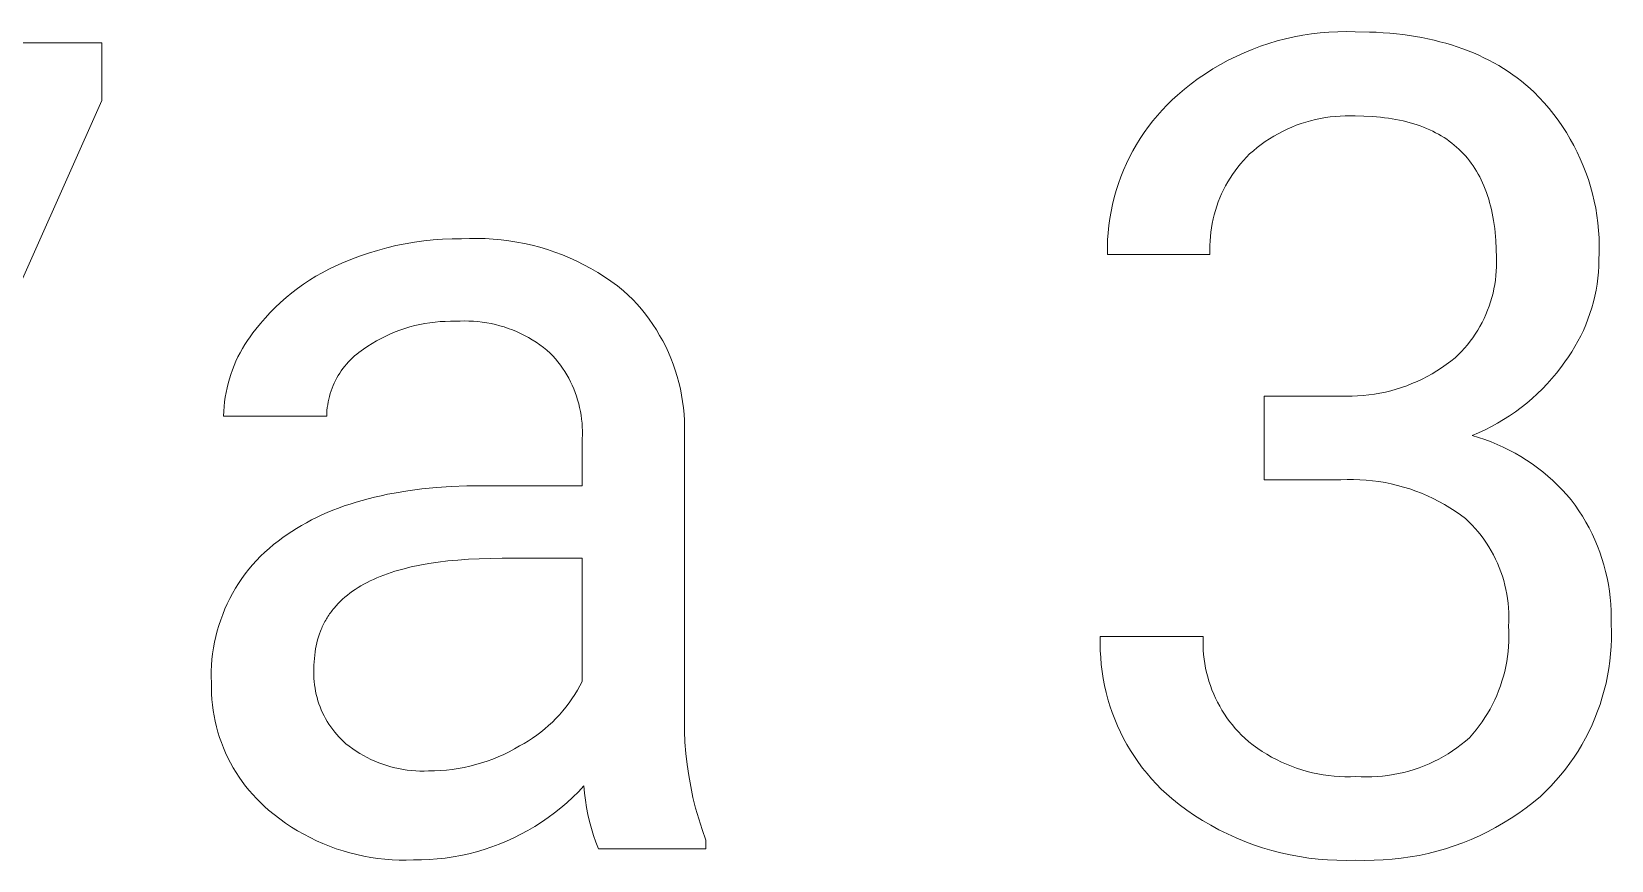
# Model space of a CAD drawing. Header units: millimetres. Extents: x 1102 to 5170, y 19 to 2862.
# Drawn here: x 4184.3 to 4259.8, y 340.4 to 380 of the extents above; entities that cross this region are included whole.
import ezdxf

# ---------------------------------------------------------------- set-up
doc = ezdxf.new("R2010")
doc.units = ezdxf.units.MM
doc.header["$MEASUREMENT"] = 0
doc.layers.add('Domyślny', color=7, linetype='Continuous', true_color=0x000000)

msp = doc.modelspace()

# ---------------------------------------------------------------- linework, layer by layer
at = {"layer": 'Domyślny', "color": 18, "lineweight": 15, "true_color": 0x000000}
for p, q in [((4245.078, 379.856), (4245.493, 379.919)), ((4245.493, 379.919), (4245.91, 379.968)), ((4245.91, 379.968), (4246.328, 380.003)), ((4246.328, 380.003), (4246.748, 380.023)), ((4246.748, 380.023), (4247.167, 380.028)), ((4247.167, 380.028), (4247.587, 380.019)), ((4247.587, 380.019), (4248.261, 380.008)), ((4248.261, 380.008), (4248.591, 379.994)), ((4248.591, 379.994), (4248.916, 379.975)), ((4248.916, 379.975), (4249.237, 379.95)), ((4249.237, 379.95), (4249.553, 379.919)), ((4249.553, 379.919), (4249.864, 379.883)), ((4161.625, 379.49), (4187.662, 379.49)), ((4187.662, 379.49), (4187.662, 376.74)), ((4242.269, 379.018), (4242.656, 379.179)), ((4242.656, 379.179), (4243.049, 379.326)), ((4243.049, 379.326), (4243.447, 379.46)), ((4243.447, 379.46), (4243.85, 379.58)), ((4243.85, 379.58), (4244.256, 379.686)), ((4244.256, 379.686), (4244.665, 379.778)), ((4244.665, 379.778), (4245.078, 379.856)), ((4249.864, 379.883), (4250.17, 379.841)), ((4250.17, 379.841), (4250.472, 379.793)), ((4250.472, 379.793), (4250.77, 379.74)), ((4250.77, 379.74), (4251.062, 379.682)), ((4251.062, 379.682), (4251.35, 379.617)), ((4251.35, 379.617), (4251.633, 379.547)), ((4251.633, 379.547), (4251.912, 379.471)), ((4251.912, 379.471), (4252.186, 379.39)), ((4252.186, 379.39), (4252.455, 379.303)), ((4252.455, 379.303), (4252.72, 379.21)), ((4252.72, 379.21), (4252.98, 379.112)), ((4240.78, 378.243), (4241.142, 378.456)), ((4241.142, 378.456), (4241.511, 378.656)), ((4241.511, 378.656), (4241.887, 378.844)), ((4241.887, 378.844), (4242.269, 379.018)), ((4252.98, 379.112), (4253.236, 379.008)), ((4253.236, 379.008), (4253.486, 378.898)), ((4253.486, 378.898), (4253.732, 378.783)), ((4253.732, 378.783), (4253.974, 378.662)), ((4253.974, 378.662), (4254.211, 378.535)), ((4254.211, 378.535), (4254.443, 378.402)), ((4254.443, 378.402), (4254.671, 378.264)), ((4239.742, 377.531), (4240.08, 377.78)), ((4240.08, 377.78), (4240.426, 378.018)), ((4240.426, 378.018), (4240.78, 378.243)), ((4254.671, 378.264), (4254.894, 378.12)), ((4254.894, 378.12), (4255.112, 377.97)), ((4255.112, 377.97), (4255.326, 377.814)), ((4255.326, 377.814), (4255.535, 377.653)), ((4255.535, 377.653), (4255.74, 377.486)), ((4238.839, 376.767), (4239.093, 376.998)), ((4239.093, 376.998), (4239.413, 377.27)), ((4239.413, 377.27), (4239.742, 377.531)), ((4255.74, 377.486), (4255.94, 377.313)), ((4255.94, 377.313), (4256.135, 377.134)), ((4256.135, 377.134), (4256.383, 376.881)), ((4187.662, 376.74), (4171.704, 340.963)), ((4238.126, 376.023), (4238.355, 376.28)), ((4238.355, 376.28), (4238.593, 376.528)), ((4238.593, 376.528), (4238.839, 376.767)), ((4256.383, 376.881), (4256.623, 376.62)), ((4256.623, 376.62), (4256.853, 376.35)), ((4256.853, 376.35), (4257.074, 376.073)), ((4237.495, 375.209), (4237.696, 375.488)), ((4237.696, 375.488), (4237.906, 375.759)), ((4237.906, 375.759), (4238.126, 376.023)), ((4244.545, 375.462), (4244.325, 375.366)), ((4244.767, 375.551), (4244.545, 375.462)), ((4244.993, 375.632), (4244.767, 375.551)), ((4245.221, 375.705), (4244.993, 375.632)), ((4245.451, 375.77), (4245.221, 375.705)), ((4245.684, 375.828), (4245.451, 375.77)), ((4245.918, 375.877), (4245.684, 375.828)), ((4246.154, 375.919), (4245.918, 375.877)), ((4246.391, 375.952), (4246.154, 375.919)), ((4246.63, 375.977), (4246.391, 375.952)), ((4246.869, 375.994), (4246.63, 375.977)), ((4247.108, 376.003), (4246.869, 375.994)), ((4247.348, 376.004), (4247.108, 376.003)), ((4247.587, 375.996), (4247.348, 376.004)), ((4248.002, 375.989), (4247.587, 375.996)), ((4248.404, 375.97), (4248.002, 375.989)), ((4248.6, 375.955), (4248.404, 375.97)), ((4248.793, 375.937), (4248.6, 375.955)), ((4248.982, 375.915), (4248.793, 375.937)), ((4249.168, 375.891), (4248.982, 375.915)), ((4249.351, 375.862), (4249.168, 375.891)), ((4249.531, 375.831), (4249.351, 375.862)), ((4249.707, 375.797), (4249.531, 375.831)), ((4249.88, 375.759), (4249.707, 375.797)), ((4250.049, 375.717), (4249.88, 375.759)), ((4250.216, 375.673), (4250.049, 375.717)), ((4250.379, 375.625), (4250.216, 375.673)), ((4250.539, 375.574), (4250.379, 375.625)), ((4250.695, 375.519), (4250.539, 375.574)), ((4250.848, 375.462), (4250.695, 375.519)), ((4250.998, 375.401), (4250.848, 375.462)), ((4251.145, 375.336), (4250.998, 375.401)), ((4257.074, 376.073), (4257.286, 375.789)), ((4257.286, 375.789), (4257.488, 375.498)), ((4257.488, 375.498), (4257.68, 375.2)), ((4236.952, 374.333), (4237.122, 374.632)), ((4237.122, 374.632), (4237.303, 374.924)), ((4237.303, 374.924), (4237.495, 375.209)), ((4243.089, 374.636), (4242.899, 374.491)), ((4243.285, 374.775), (4243.089, 374.636)), ((4243.484, 374.908), (4243.285, 374.775)), ((4243.689, 375.033), (4243.484, 374.908)), ((4243.897, 375.151), (4243.689, 375.033)), ((4244.109, 375.262), (4243.897, 375.151)), ((4244.325, 375.366), (4244.109, 375.262)), ((4251.288, 375.269), (4251.145, 375.336)), ((4251.428, 375.198), (4251.288, 375.269)), ((4251.565, 375.123), (4251.428, 375.198)), ((4251.698, 375.046), (4251.565, 375.123)), ((4251.828, 374.965), (4251.698, 375.046)), ((4251.955, 374.881), (4251.828, 374.965)), ((4252.078, 374.793), (4251.955, 374.881)), ((4252.199, 374.702), (4252.078, 374.793)), ((4252.316, 374.608), (4252.199, 374.702)), ((4257.68, 375.2), (4257.862, 374.896)), ((4257.862, 374.896), (4258.033, 374.585)), ((4236.642, 373.72), (4236.791, 374.029)), ((4236.791, 374.029), (4236.952, 374.333)), ((4242.24, 373.874), (4242.1, 373.714)), ((4242.384, 374.03), (4242.24, 373.874)), ((4242.534, 374.181), (4242.384, 374.03)), ((4242.714, 374.339), (4242.534, 374.181)), ((4242.899, 374.491), (4242.714, 374.339)), ((4252.429, 374.511), (4252.316, 374.608)), ((4252.54, 374.41), (4252.429, 374.511)), ((4252.647, 374.306), (4252.54, 374.41)), ((4252.75, 374.199), (4252.647, 374.306)), ((4252.851, 374.088), (4252.75, 374.199)), ((4252.948, 373.974), (4252.851, 374.088)), ((4253.042, 373.857), (4252.948, 373.974)), ((4258.033, 374.585), (4258.194, 374.27)), ((4258.194, 374.27), (4258.344, 373.948)), ((4258.344, 373.948), (4258.483, 373.622)), ((4236.375, 373.087), (4236.503, 373.406)), ((4236.503, 373.406), (4236.642, 373.72)), ((4241.716, 373.205), (4241.6, 373.027)), ((4241.838, 373.379), (4241.716, 373.205)), ((4241.966, 373.549), (4241.838, 373.379)), ((4242.1, 373.714), (4241.966, 373.549)), ((4253.133, 373.736), (4253.042, 373.857)), ((4253.22, 373.612), (4253.133, 373.736)), ((4253.304, 373.485), (4253.22, 373.612)), ((4253.385, 373.354), (4253.304, 373.485)), ((4253.462, 373.22), (4253.385, 373.354)), ((4253.536, 373.083), (4253.462, 373.22)), ((4258.483, 373.622), (4258.611, 373.292)), ((4258.611, 373.292), (4258.728, 372.957)), ((4236.06, 372.106), (4236.154, 372.436)), ((4236.154, 372.436), (4236.259, 372.763)), ((4236.259, 372.763), (4236.375, 373.087)), ((4241.287, 372.472), (4241.196, 372.28)), ((4241.385, 372.66), (4241.287, 372.472)), ((4241.489, 372.846), (4241.385, 372.66)), ((4241.6, 373.027), (4241.489, 372.846)), ((4253.607, 372.942), (4253.536, 373.083)), ((4253.674, 372.798), (4253.607, 372.942)), ((4253.739, 372.651), (4253.674, 372.798)), ((4253.8, 372.501), (4253.739, 372.651)), ((4253.857, 372.347), (4253.8, 372.501)), ((4258.728, 372.957), (4258.833, 372.619)), ((4258.833, 372.619), (4258.926, 372.277)), ((4235.907, 371.436), (4235.978, 371.772)), ((4235.978, 371.772), (4236.06, 372.106)), ((4240.962, 371.687), (4240.897, 371.485)), ((4241.033, 371.887), (4240.962, 371.687)), ((4241.111, 372.085), (4241.033, 371.887)), ((4241.196, 372.28), (4241.111, 372.085)), ((4253.912, 372.19), (4253.857, 372.347)), ((4253.963, 372.029), (4253.912, 372.19)), ((4254.01, 371.865), (4253.963, 372.029)), ((4254.055, 371.698), (4254.01, 371.865)), ((4254.096, 371.528), (4254.055, 371.698)), ((4258.926, 372.277), (4259.008, 371.932)), ((4259.008, 371.932), (4259.079, 371.585)), ((4235.802, 370.757), (4235.849, 371.097)), ((4235.849, 371.097), (4235.907, 371.436)), ((4240.745, 370.866), (4240.708, 370.656)), ((4240.789, 371.074), (4240.745, 370.866)), ((4240.839, 371.28), (4240.789, 371.074)), ((4240.897, 371.485), (4240.839, 371.28)), ((4254.134, 371.354), (4254.096, 371.528)), ((4254.169, 371.177), (4254.134, 371.354)), ((4254.2, 370.996), (4254.169, 371.177)), ((4254.228, 370.813), (4254.2, 370.996)), ((4259.079, 371.585), (4259.137, 371.235)), ((4259.137, 371.235), (4259.184, 370.884)), ((4259.184, 370.884), (4259.218, 370.531)), ((4203.503, 370.074), (4203.954, 370.106)), ((4203.954, 370.106), (4204.406, 370.123)), ((4204.406, 370.123), (4204.858, 370.126)), ((4204.858, 370.126), (4205.236, 370.143)), ((4205.236, 370.143), (4205.614, 370.146)), ((4205.614, 370.146), (4205.992, 370.137)), ((4205.992, 370.137), (4206.37, 370.115)), ((4206.37, 370.115), (4206.747, 370.081)), ((4235.744, 370.072), (4235.767, 370.415)), ((4235.767, 370.415), (4235.802, 370.757)), ((4240.656, 370.235), (4240.641, 370.023)), ((4240.678, 370.446), (4240.656, 370.235)), ((4240.708, 370.656), (4240.678, 370.446)), ((4254.253, 370.626), (4254.228, 370.813)), ((4254.274, 370.435), (4254.253, 370.626)), ((4254.292, 370.241), (4254.274, 370.435)), ((4254.307, 370.044), (4254.292, 370.241)), ((4259.218, 370.531), (4259.241, 370.177)), ((4259.241, 370.177), (4259.252, 369.823)), ((4199.981, 369.296), (4200.408, 369.443)), ((4200.408, 369.443), (4200.841, 369.576)), ((4200.841, 369.576), (4201.277, 369.695)), ((4201.277, 369.695), (4201.717, 369.8)), ((4201.717, 369.8), (4202.16, 369.89)), ((4202.16, 369.89), (4202.605, 369.966)), ((4202.605, 369.966), (4203.053, 370.027)), ((4203.053, 370.027), (4203.503, 370.074)), ((4206.747, 370.081), (4207.122, 370.034)), ((4207.122, 370.034), (4207.496, 369.974)), ((4207.496, 369.974), (4207.867, 369.902)), ((4207.867, 369.902), (4208.236, 369.817)), ((4208.236, 369.817), (4208.602, 369.72)), ((4208.602, 369.72), (4208.964, 369.611)), ((4208.964, 369.611), (4209.322, 369.49)), ((4209.322, 369.49), (4209.676, 369.357)), ((4209.676, 369.357), (4210.026, 369.211)), ((4235.733, 369.729), (4235.744, 370.072)), ((4235.734, 369.385), (4235.733, 369.729)), ((4240.638, 369.385), (4235.734, 369.385)), ((4240.632, 369.81), (4240.631, 369.598)), ((4240.631, 369.598), (4240.638, 369.385)), ((4240.641, 370.023), (4240.632, 369.81)), ((4254.327, 369.64), (4254.307, 370.044)), ((4254.333, 369.223), (4254.327, 369.64)), ((4259.251, 369.468), (4259.237, 369.114)), ((4259.252, 369.823), (4259.251, 369.468)), ((4198.196, 368.507), (4198.506, 368.669)), ((4198.506, 368.669), (4198.821, 368.821)), ((4198.821, 368.821), (4199.141, 368.961)), ((4199.141, 368.961), (4199.558, 369.136)), ((4199.558, 369.136), (4199.981, 369.296)), ((4210.026, 369.211), (4210.37, 369.055)), ((4210.37, 369.055), (4210.709, 368.886)), ((4210.709, 368.886), (4211.042, 368.707)), ((4211.042, 368.707), (4211.369, 368.516)), ((4254.328, 368.582), (4254.337, 368.795)), ((4254.339, 369.009), (4254.333, 369.223)), ((4254.337, 368.795), (4254.339, 369.009)), ((4259.229, 368.825), (4259.211, 368.536)), ((4259.237, 369.114), (4259.229, 368.825)), ((4197.018, 367.755), (4197.302, 367.958)), ((4197.302, 367.958), (4197.594, 368.151)), ((4197.594, 368.151), (4197.892, 368.334)), ((4197.892, 368.334), (4198.196, 368.507)), ((4211.369, 368.516), (4211.689, 368.315)), ((4211.689, 368.315), (4212.002, 368.102)), ((4212.002, 368.102), (4212.308, 367.88)), ((4212.308, 367.88), (4212.607, 367.647)), ((4254.216, 367.735), (4254.255, 367.945)), ((4254.255, 367.945), (4254.287, 368.157)), ((4254.287, 368.157), (4254.311, 368.369)), ((4254.311, 368.369), (4254.328, 368.582)), ((4259.145, 367.961), (4259.097, 367.675)), ((4259.183, 368.248), (4259.145, 367.961)), ((4259.211, 368.536), (4259.183, 368.248)), ((4195.953, 366.848), (4196.207, 367.088)), ((4196.207, 367.088), (4196.47, 367.32)), ((4196.47, 367.32), (4196.74, 367.542)), ((4196.74, 367.542), (4197.018, 367.755)), ((4212.607, 367.647), (4212.829, 367.438)), ((4212.829, 367.438), (4213.045, 367.221)), ((4213.045, 367.221), (4213.253, 366.997)), ((4253.988, 366.912), (4254.056, 367.115)), ((4254.056, 367.115), (4254.117, 367.32)), ((4254.117, 367.32), (4254.17, 367.526)), ((4254.17, 367.526), (4254.216, 367.735)), ((4258.972, 367.11), (4258.894, 366.831)), ((4259.039, 367.391), (4258.972, 367.11)), ((4259.097, 367.675), (4259.039, 367.391)), ((4195.242, 366.077), (4195.47, 366.342)), ((4195.47, 366.342), (4195.707, 366.599)), ((4195.707, 366.599), (4195.953, 366.848)), ((4213.253, 366.997), (4213.453, 366.766)), ((4213.453, 366.766), (4213.645, 366.528)), ((4213.645, 366.528), (4213.829, 366.283)), ((4253.648, 366.129), (4253.743, 366.32)), ((4253.743, 366.32), (4253.832, 366.514)), ((4253.832, 366.514), (4253.913, 366.712)), ((4253.913, 366.712), (4253.988, 366.912)), ((4258.807, 366.555), (4258.711, 366.282)), ((4258.894, 366.831), (4258.807, 366.555)), ((4194.748, 365.448), (4194.882, 365.629)), ((4194.882, 365.629), (4195.023, 365.805)), ((4195.023, 365.805), (4195.242, 366.077)), ((4201.455, 365.584), (4201.231, 365.481)), ((4201.682, 365.678), (4201.455, 365.584)), ((4201.912, 365.766), (4201.682, 365.678)), ((4202.146, 365.845), (4201.912, 365.766)), ((4202.381, 365.916), (4202.146, 365.845)), ((4202.62, 365.979), (4202.381, 365.916)), ((4202.86, 366.034), (4202.62, 365.979)), ((4203.102, 366.08), (4202.86, 366.034)), ((4203.345, 366.118), (4203.102, 366.08)), ((4203.589, 366.148), (4203.345, 366.118)), ((4203.835, 366.17), (4203.589, 366.148)), ((4204.081, 366.183), (4203.835, 366.17)), ((4204.327, 366.188), (4204.081, 366.183)), ((4204.573, 366.184), (4204.327, 366.188)), ((4204.786, 366.196), (4204.573, 366.184)), ((4204.999, 366.201), (4204.786, 366.196)), ((4205.212, 366.198), (4204.999, 366.201)), ((4205.425, 366.188), (4205.212, 366.198)), ((4205.637, 366.17), (4205.425, 366.188)), ((4205.849, 366.146), (4205.637, 366.17)), ((4206.059, 366.114), (4205.849, 366.146)), ((4206.269, 366.074), (4206.059, 366.114)), ((4206.477, 366.028), (4206.269, 366.074)), ((4206.683, 365.974), (4206.477, 366.028)), ((4206.887, 365.913), (4206.683, 365.974)), ((4207.089, 365.846), (4206.887, 365.913)), ((4207.288, 365.771), (4207.089, 365.846)), ((4207.485, 365.69), (4207.288, 365.771)), ((4207.679, 365.601), (4207.485, 365.69)), ((4207.87, 365.506), (4207.679, 365.601)), ((4213.829, 366.283), (4214.004, 366.033)), ((4214.004, 366.033), (4214.17, 365.776)), ((4214.17, 365.776), (4214.328, 365.514)), ((4253.202, 365.4), (4253.323, 365.576)), ((4253.323, 365.576), (4253.438, 365.757)), ((4253.438, 365.757), (4253.546, 365.941)), ((4253.546, 365.941), (4253.648, 366.129)), ((4258.49, 365.747), (4258.365, 365.485)), ((4258.605, 366.012), (4258.49, 365.747)), ((4258.711, 366.282), (4258.605, 366.012)), ((4194.271, 364.684), (4194.381, 364.881)), ((4194.381, 364.881), (4194.497, 365.074)), ((4194.497, 365.074), (4194.619, 365.263)), ((4194.619, 365.263), (4194.748, 365.448)), ((4200.171, 364.856), (4200.059, 364.78)), ((4200.374, 364.996), (4200.171, 364.856)), ((4200.582, 365.128), (4200.374, 364.996)), ((4200.794, 365.253), (4200.582, 365.128)), ((4201.01, 365.371), (4200.794, 365.253)), ((4201.231, 365.481), (4201.01, 365.371)), ((4208.057, 365.405), (4207.87, 365.506)), ((4208.241, 365.297), (4208.057, 365.405)), ((4208.421, 365.183), (4208.241, 365.297)), ((4208.597, 365.063), (4208.421, 365.183)), ((4208.768, 364.937), (4208.597, 365.063)), ((4208.936, 364.805), (4208.768, 364.937)), ((4214.328, 365.514), (4214.477, 365.247)), ((4214.477, 365.247), (4214.616, 364.975)), ((4214.616, 364.975), (4214.746, 364.698)), ((4252.66, 364.74), (4252.804, 364.898)), ((4252.804, 364.898), (4252.943, 365.061)), ((4252.943, 365.061), (4253.075, 365.228)), ((4253.075, 365.228), (4253.202, 365.4)), ((4258.09, 364.976), (4257.939, 364.729)), ((4258.232, 365.228), (4258.09, 364.976)), ((4258.365, 365.485), (4258.232, 365.228)), ((4193.901, 363.862), (4193.983, 364.072)), ((4193.983, 364.072), (4194.072, 364.279)), ((4194.072, 364.279), (4194.168, 364.483)), ((4194.168, 364.483), (4194.271, 364.684)), ((4199.358, 364.143), (4199.271, 364.039)), ((4199.448, 364.244), (4199.358, 364.143)), ((4199.542, 364.342), (4199.448, 364.244)), ((4199.639, 364.437), (4199.542, 364.342)), ((4199.739, 364.528), (4199.639, 364.437)), ((4199.843, 364.616), (4199.739, 364.528)), ((4199.949, 364.7), (4199.843, 364.616)), ((4200.059, 364.78), (4199.949, 364.7)), ((4209.098, 364.667), (4208.936, 364.805)), ((4209.226, 364.53), (4209.098, 364.667)), ((4209.349, 364.389), (4209.226, 364.53)), ((4209.467, 364.243), (4209.349, 364.389)), ((4209.58, 364.094), (4209.467, 364.243)), ((4209.687, 363.941), (4209.58, 364.094)), ((4214.746, 364.698), (4214.866, 364.417)), ((4214.866, 364.417), (4214.976, 364.132)), ((4214.976, 364.132), (4215.077, 363.843)), ((4251.712, 363.961), (4251.932, 364.114)), ((4251.932, 364.114), (4252.146, 364.274)), ((4252.146, 364.274), (4252.355, 364.441)), ((4252.355, 364.441), (4252.51, 364.588)), ((4252.51, 364.588), (4252.66, 364.74)), ((4257.612, 364.251), (4257.414, 363.977)), ((4257.779, 364.487), (4257.612, 364.251)), ((4257.939, 364.729), (4257.779, 364.487)), ((4193.697, 363.218), (4193.758, 363.435)), ((4193.758, 363.435), (4193.826, 363.65)), ((4193.826, 363.65), (4193.901, 363.862)), ((4198.831, 363.356), (4198.771, 363.234)), ((4198.894, 363.476), (4198.831, 363.356)), ((4198.962, 363.594), (4198.894, 363.476)), ((4199.033, 363.709), (4198.962, 363.594)), ((4199.109, 363.822), (4199.033, 363.709)), ((4199.188, 363.932), (4199.109, 363.822)), ((4199.271, 364.039), (4199.188, 363.932)), ((4209.79, 363.785), (4209.687, 363.941)), ((4209.887, 363.625), (4209.79, 363.785)), ((4209.979, 363.461), (4209.887, 363.625)), ((4210.065, 363.295), (4209.979, 363.461)), ((4215.077, 363.843), (4215.167, 363.551)), ((4215.167, 363.551), (4215.248, 363.256)), ((4250.297, 363.206), (4250.543, 363.312)), ((4250.543, 363.312), (4250.785, 363.426)), ((4250.785, 363.426), (4251.024, 363.548)), ((4251.024, 363.548), (4251.258, 363.678)), ((4251.258, 363.678), (4251.487, 363.816)), ((4251.487, 363.816), (4251.712, 363.961)), ((4256.99, 363.449), (4256.764, 363.197)), ((4257.206, 363.709), (4256.99, 363.449)), ((4257.414, 363.977), (4257.206, 363.709)), ((4193.527, 362.333), (4193.559, 362.557)), ((4193.559, 362.557), (4193.598, 362.779)), ((4193.598, 362.779), (4193.644, 362.999)), ((4193.644, 362.999), (4193.697, 363.218)), ((4198.541, 362.597), (4198.508, 362.466)), ((4198.578, 362.728), (4198.541, 362.597)), ((4198.62, 362.857), (4198.578, 362.728)), ((4198.666, 362.984), (4198.62, 362.857)), ((4198.717, 363.11), (4198.666, 362.984)), ((4198.771, 363.234), (4198.717, 363.11)), ((4210.145, 363.126), (4210.065, 363.295)), ((4210.22, 362.954), (4210.145, 363.126)), ((4210.288, 362.78), (4210.22, 362.954)), ((4210.351, 362.604), (4210.288, 362.78)), ((4210.407, 362.425), (4210.351, 362.604)), ((4215.248, 363.256), (4215.318, 362.959)), ((4215.318, 362.959), (4215.378, 362.659)), ((4215.378, 362.659), (4215.428, 362.357)), ((4243.225, 362.612), (4246.896, 362.612)), ((4243.225, 358.615), (4243.225, 362.612)), ((4246.896, 362.612), (4247.164, 362.604)), ((4247.164, 362.604), (4247.431, 362.606)), ((4247.431, 362.606), (4247.699, 362.617)), ((4247.699, 362.617), (4247.966, 362.636)), ((4247.966, 362.636), (4248.232, 362.664)), ((4248.232, 362.664), (4248.497, 362.702)), ((4248.497, 362.702), (4248.761, 362.748)), ((4248.761, 362.748), (4249.023, 362.802)), ((4249.023, 362.802), (4249.283, 362.866)), ((4249.283, 362.866), (4249.541, 362.938)), ((4249.541, 362.938), (4249.796, 363.019)), ((4249.796, 363.019), (4250.048, 363.108)), ((4250.048, 363.108), (4250.297, 363.206)), ((4256.289, 362.716), (4256.039, 362.488)), ((4256.531, 362.952), (4256.289, 362.716)), ((4256.764, 363.197), (4256.531, 362.952)), ((4193.479, 361.659), (4193.487, 361.885)), ((4193.487, 361.885), (4193.504, 362.109)), ((4193.504, 362.109), (4193.527, 362.333)), ((4198.414, 361.795), (4198.41, 361.659)), ((4198.424, 361.93), (4198.414, 361.795)), ((4198.438, 362.065), (4198.424, 361.93)), ((4198.457, 362.199), (4198.438, 362.065)), ((4198.48, 362.333), (4198.457, 362.199)), ((4198.508, 362.466), (4198.48, 362.333)), ((4210.458, 362.245), (4210.407, 362.425)), ((4210.502, 362.063), (4210.458, 362.245)), ((4210.54, 361.88), (4210.502, 362.063)), ((4210.572, 361.695), (4210.54, 361.88)), ((4215.428, 362.357), (4215.467, 362.054)), ((4215.467, 362.054), (4215.496, 361.75)), ((4255.243, 361.858), (4254.965, 361.667)), ((4255.516, 362.059), (4255.243, 361.858)), ((4255.781, 362.269), (4255.516, 362.059)), ((4256.039, 362.488), (4255.781, 362.269)), ((4198.41, 361.659), (4193.479, 361.659)), ((4210.597, 361.51), (4210.572, 361.695)), ((4210.616, 361.324), (4210.597, 361.51)), ((4210.629, 361.137), (4210.616, 361.324)), ((4210.635, 360.95), (4210.629, 361.137)), ((4215.496, 361.75), (4215.514, 361.444)), ((4215.514, 361.444), (4215.522, 361.139)), ((4215.522, 361.139), (4215.519, 360.833)), ((4254.091, 361.151), (4253.788, 361)), ((4254.388, 361.313), (4254.091, 361.151)), ((4254.679, 361.485), (4254.388, 361.313)), ((4254.965, 361.667), (4254.679, 361.485)), ((4210.629, 360.576), (4210.635, 360.763)), ((4210.629, 358.327), (4210.629, 360.576)), ((4210.635, 360.763), (4210.635, 360.95)), ((4215.519, 360.833), (4215.519, 347.666)), ((4253.481, 360.859), (4253.168, 360.729)), ((4253.168, 360.729), (4253.474, 360.638)), ((4253.474, 360.638), (4253.776, 360.537)), ((4253.788, 361), (4253.481, 360.859)), ((4253.776, 360.537), (4254.075, 360.426)), ((4254.075, 360.426), (4254.37, 360.305)), ((4254.37, 360.305), (4254.66, 360.173)), ((4254.66, 360.173), (4254.946, 360.032)), ((4254.946, 360.032), (4255.227, 359.882)), ((4255.227, 359.882), (4255.502, 359.722)), ((4255.502, 359.722), (4255.772, 359.552)), ((4255.772, 359.552), (4256.036, 359.374)), ((4256.036, 359.374), (4256.294, 359.186)), ((4256.294, 359.186), (4256.546, 358.99)), ((4256.546, 358.99), (4256.79, 358.786)), ((4256.79, 358.786), (4257.028, 358.573)), ((4201.637, 357.978), (4202.288, 358.085)), ((4202.288, 358.085), (4202.96, 358.172)), ((4202.96, 358.172), (4203.654, 358.24)), ((4203.654, 358.24), (4204.368, 358.288)), ((4204.368, 358.288), (4205.104, 358.317)), ((4205.104, 358.317), (4205.86, 358.327)), ((4205.86, 358.327), (4210.629, 358.327)), ((4246.896, 358.615), (4243.225, 358.615)), ((4247.2, 358.626), (4246.896, 358.615)), ((4247.503, 358.627), (4247.2, 358.626)), ((4247.806, 358.617), (4247.503, 358.627)), ((4248.109, 358.597), (4247.806, 358.617)), ((4248.411, 358.567), (4248.109, 358.597)), ((4248.712, 358.526), (4248.411, 358.567)), ((4249.012, 358.476), (4248.712, 358.526)), ((4249.309, 358.415), (4249.012, 358.476)), ((4249.604, 358.345), (4249.309, 358.415)), ((4249.897, 358.264), (4249.604, 358.345)), ((4250.187, 358.174), (4249.897, 358.264)), ((4250.474, 358.074), (4250.187, 358.174)), ((4250.757, 357.965), (4250.474, 358.074)), ((4257.028, 358.573), (4257.258, 358.353)), ((4257.258, 358.353), (4257.48, 358.124)), ((4257.48, 358.124), (4257.695, 357.889)), ((4198.703, 357.155), (4198.973, 357.259)), ((4198.973, 357.259), (4199.247, 357.359)), ((4199.247, 357.359), (4199.527, 357.453)), ((4199.527, 357.453), (4199.812, 357.543)), ((4199.812, 357.543), (4200.103, 357.627)), ((4200.103, 357.627), (4200.399, 357.707)), ((4200.399, 357.707), (4200.701, 357.782)), ((4200.701, 357.782), (4201.008, 357.852)), ((4201.008, 357.852), (4201.32, 357.918)), ((4201.32, 357.918), (4201.637, 357.978)), ((4251.036, 357.846), (4250.757, 357.965)), ((4251.311, 357.717), (4251.036, 357.846)), ((4251.582, 357.58), (4251.311, 357.717)), ((4251.847, 357.433), (4251.582, 357.58)), ((4252.108, 357.278), (4251.847, 357.433)), ((4252.363, 357.113), (4252.108, 357.278)), ((4257.695, 357.889), (4257.901, 357.646)), ((4257.901, 357.646), (4258.099, 357.396)), ((4258.099, 357.396), (4258.28, 357.134)), ((4197.202, 356.429), (4197.439, 356.562)), ((4197.439, 356.562), (4197.681, 356.69)), ((4197.681, 356.69), (4197.928, 356.814)), ((4197.928, 356.814), (4198.181, 356.932)), ((4198.181, 356.932), (4198.44, 357.046)), ((4198.44, 357.046), (4198.703, 357.155)), ((4252.613, 356.941), (4252.363, 357.113)), ((4252.857, 356.76), (4252.613, 356.941)), ((4253.016, 356.607), (4252.857, 356.76)), ((4253.17, 356.45), (4253.016, 356.607)), ((4258.28, 357.134), (4258.451, 356.866)), ((4258.451, 356.866), (4258.613, 356.591)), ((4258.613, 356.591), (4258.766, 356.312)), ((4196.085, 355.684), (4196.31, 355.848)), ((4196.31, 355.848), (4196.525, 356)), ((4196.525, 356), (4196.745, 356.148)), ((4196.745, 356.148), (4196.971, 356.291)), ((4196.971, 356.291), (4197.202, 356.429)), ((4253.318, 356.287), (4253.17, 356.45)), ((4253.461, 356.119), (4253.318, 356.287)), ((4253.598, 355.946), (4253.461, 356.119)), ((4253.729, 355.769), (4253.598, 355.946)), ((4253.854, 355.587), (4253.729, 355.769)), ((4258.766, 356.312), (4258.909, 356.027)), ((4258.909, 356.027), (4259.042, 355.738)), ((4195.248, 354.954), (4195.448, 355.147)), ((4195.448, 355.147), (4195.654, 355.333)), ((4195.654, 355.333), (4195.867, 355.512)), ((4195.867, 355.512), (4196.085, 355.684)), ((4253.973, 355.402), (4253.854, 355.587)), ((4254.085, 355.212), (4253.973, 355.402)), ((4254.191, 355.018), (4254.085, 355.212)), ((4254.29, 354.822), (4254.191, 355.018)), ((4259.042, 355.738), (4259.165, 355.444)), ((4259.165, 355.444), (4259.278, 355.147)), ((4259.278, 355.147), (4259.38, 354.845)), ((4194.519, 354.115), (4194.69, 354.334)), ((4194.69, 354.334), (4194.869, 354.547)), ((4194.869, 354.547), (4195.055, 354.753)), ((4195.055, 354.753), (4195.248, 354.954)), ((4201.672, 354.238), (4201.49, 354.181)), ((4201.859, 354.294), (4201.672, 354.238)), ((4202.05, 354.346), (4201.859, 354.294)), ((4202.445, 354.444), (4202.05, 354.346)), ((4202.858, 354.531), (4202.445, 354.444)), ((4203.288, 354.608), (4202.858, 354.531)), ((4203.736, 354.674), (4203.288, 354.608)), ((4204.202, 354.731), (4203.736, 354.674)), ((4204.686, 354.777), (4204.202, 354.731)), ((4205.186, 354.813), (4204.686, 354.777)), ((4205.705, 354.838), (4205.186, 354.813)), ((4206.241, 354.854), (4205.705, 354.838)), ((4206.795, 354.859), (4206.241, 354.854)), ((4210.629, 354.859), (4206.795, 354.859)), ((4210.629, 348.98), (4210.629, 354.859)), ((4254.382, 354.621), (4254.29, 354.822)), ((4254.467, 354.418), (4254.382, 354.621)), ((4254.546, 354.212), (4254.467, 354.418)), ((4259.38, 354.845), (4259.472, 354.54)), ((4259.472, 354.54), (4259.554, 354.232)), ((4194.052, 353.425), (4194.2, 353.66)), ((4194.2, 353.66), (4194.355, 353.89)), ((4194.355, 353.89), (4194.519, 354.115)), ((4200.047, 353.545), (4199.909, 353.461)), ((4200.19, 353.626), (4200.047, 353.545)), ((4200.337, 353.704), (4200.19, 353.626)), ((4200.488, 353.78), (4200.337, 353.704)), ((4200.644, 353.853), (4200.488, 353.78)), ((4200.805, 353.924), (4200.644, 353.853)), ((4200.969, 353.992), (4200.805, 353.924)), ((4201.138, 354.057), (4200.969, 353.992)), ((4201.312, 354.12), (4201.138, 354.057)), ((4201.49, 354.181), (4201.312, 354.12)), ((4254.617, 354.004), (4254.546, 354.212)), ((4254.681, 353.793), (4254.617, 354.004)), ((4254.738, 353.58), (4254.681, 353.793)), ((4254.788, 353.365), (4254.738, 353.58)), ((4259.554, 354.232), (4259.625, 353.922)), ((4259.625, 353.922), (4259.686, 353.609)), ((4259.686, 353.609), (4259.735, 353.295)), ((4193.658, 352.69), (4193.781, 352.939)), ((4193.781, 352.939), (4193.912, 353.184)), ((4193.912, 353.184), (4194.052, 353.425)), ((4199.064, 352.804), (4198.961, 352.7)), ((4199.171, 352.906), (4199.064, 352.804)), ((4199.283, 353.005), (4199.171, 352.906)), ((4199.4, 353.102), (4199.283, 353.005)), ((4199.52, 353.195), (4199.4, 353.102)), ((4199.645, 353.287), (4199.52, 353.195)), ((4199.775, 353.375), (4199.645, 353.287)), ((4199.909, 353.461), (4199.775, 353.375)), ((4254.83, 353.149), (4254.788, 353.365)), ((4254.865, 352.931), (4254.83, 353.149)), ((4254.892, 352.712), (4254.865, 352.931)), ((4259.735, 353.295), (4259.774, 352.979)), ((4259.774, 352.979), (4259.802, 352.661)), ((4193.342, 351.919), (4193.439, 352.179)), ((4193.439, 352.179), (4193.544, 352.437)), ((4193.544, 352.437), (4193.658, 352.69)), ((4198.434, 352.021), (4198.397, 351.96)), ((4198.472, 352.081), (4198.434, 352.021)), ((4198.511, 352.141), (4198.472, 352.081)), ((4198.551, 352.199), (4198.511, 352.141)), ((4198.592, 352.258), (4198.551, 352.199)), ((4198.634, 352.315), (4198.592, 352.258)), ((4198.678, 352.372), (4198.634, 352.315)), ((4198.722, 352.429), (4198.678, 352.372)), ((4198.767, 352.484), (4198.722, 352.429)), ((4198.862, 352.594), (4198.767, 352.484)), ((4198.961, 352.7), (4198.862, 352.594)), ((4254.912, 352.493), (4254.892, 352.712)), ((4254.924, 352.273), (4254.912, 352.493)), ((4254.929, 352.052), (4254.924, 352.273)), ((4254.926, 351.832), (4254.929, 352.052)), ((4259.802, 352.661), (4259.819, 352.343)), ((4259.819, 352.343), (4259.825, 352.025)), ((4259.825, 352.025), (4259.82, 351.707)), ((4193.108, 351.119), (4193.177, 351.388)), ((4193.177, 351.388), (4193.255, 351.655)), ((4193.255, 351.655), (4193.342, 351.919)), ((4198.065, 351.248), (4198.019, 351.11)), ((4198.116, 351.384), (4198.065, 351.248)), ((4198.143, 351.45), (4198.116, 351.384)), ((4198.171, 351.516), (4198.143, 351.45)), ((4198.2, 351.582), (4198.171, 351.516)), ((4198.23, 351.646), (4198.2, 351.582)), ((4198.261, 351.71), (4198.23, 351.646)), ((4198.294, 351.774), (4198.261, 351.71)), ((4198.327, 351.836), (4198.294, 351.774)), ((4198.362, 351.899), (4198.327, 351.836)), ((4198.397, 351.96), (4198.362, 351.899)), ((4254.916, 351.612), (4254.926, 351.832)), ((4254.927, 351.371), (4254.916, 351.612)), ((4254.931, 351.129), (4254.927, 351.371)), ((4259.82, 351.707), (4259.831, 351.354)), ((4259.831, 351.354), (4259.83, 351)), ((4192.957, 350.299), (4192.998, 350.574)), ((4192.998, 350.574), (4193.048, 350.847)), ((4193.048, 350.847), (4193.108, 351.119)), ((4197.879, 350.533), (4197.855, 350.382)), ((4197.907, 350.681), (4197.879, 350.533)), ((4197.94, 350.827), (4197.907, 350.681)), ((4197.978, 350.97), (4197.94, 350.827)), ((4198.019, 351.11), (4197.978, 350.97)), ((4235.389, 350.787), (4235.395, 351.124)), ((4235.395, 350.45), (4235.389, 350.787)), ((4235.395, 351.124), (4240.312, 351.124)), ((4240.312, 351.124), (4240.307, 350.907)), ((4240.307, 350.907), (4240.308, 350.69)), ((4240.308, 350.69), (4240.318, 350.474)), ((4240.318, 350.474), (4240.335, 350.258)), ((4254.893, 350.406), (4254.914, 350.646)), ((4254.914, 350.646), (4254.926, 350.887)), ((4254.926, 350.887), (4254.931, 351.129)), ((4259.817, 350.647), (4259.792, 350.295)), ((4259.83, 351), (4259.817, 350.647)), ((4192.892, 349.468), (4192.904, 349.745)), ((4192.904, 349.745), (4192.926, 350.023)), ((4192.926, 350.023), (4192.957, 350.299)), ((4197.802, 349.753), (4197.8, 349.589)), ((4197.809, 349.914), (4197.802, 349.753)), ((4197.82, 350.073), (4197.809, 349.914)), ((4197.835, 350.229), (4197.82, 350.073)), ((4197.855, 350.382), (4197.835, 350.229)), ((4235.413, 350.114), (4235.395, 350.45)), ((4235.442, 349.778), (4235.413, 350.114)), ((4235.482, 349.444), (4235.442, 349.778)), ((4240.335, 350.258), (4240.359, 350.042)), ((4240.359, 350.042), (4240.39, 349.827)), ((4240.39, 349.827), (4240.43, 349.614)), ((4254.782, 349.69), (4254.827, 349.927)), ((4254.827, 349.927), (4254.864, 350.166)), ((4254.864, 350.166), (4254.893, 350.406)), ((4259.755, 349.944), (4259.707, 349.594)), ((4259.792, 350.295), (4259.755, 349.944)), ((4192.889, 349.19), (4192.892, 349.468)), ((4192.896, 348.912), (4192.889, 349.19)), ((4197.8, 349.589), (4197.795, 349.434)), ((4197.795, 349.434), (4197.796, 349.279)), ((4197.796, 349.279), (4197.801, 349.123)), ((4197.801, 349.123), (4197.813, 348.969)), ((4197.813, 348.969), (4197.829, 348.814)), ((4210.517, 348.764), (4210.629, 348.98)), ((4235.535, 349.111), (4235.482, 349.444)), ((4235.598, 348.78), (4235.535, 349.111)), ((4240.43, 349.614), (4240.476, 349.402)), ((4240.476, 349.402), (4240.53, 349.192)), ((4240.53, 349.192), (4240.591, 348.984)), ((4240.591, 348.984), (4240.659, 348.778)), ((4254.524, 348.759), (4254.6, 348.988)), ((4254.6, 348.988), (4254.669, 349.22)), ((4254.669, 349.22), (4254.729, 349.454)), ((4254.729, 349.454), (4254.782, 349.69)), ((4259.647, 349.246), (4259.575, 348.9)), ((4259.707, 349.594), (4259.647, 349.246)), ((4192.895, 348.647), (4192.896, 348.912)), ((4192.903, 348.382), (4192.895, 348.647)), ((4192.919, 348.117), (4192.903, 348.382)), ((4197.829, 348.814), (4197.851, 348.66)), ((4197.851, 348.66), (4197.879, 348.507)), ((4197.879, 348.507), (4197.911, 348.356)), ((4197.911, 348.356), (4197.949, 348.205)), ((4197.949, 348.205), (4197.992, 348.056)), ((4210.137, 348.143), (4210.271, 348.346)), ((4210.271, 348.346), (4210.397, 348.553)), ((4210.397, 348.553), (4210.517, 348.764)), ((4235.673, 348.452), (4235.598, 348.78)), ((4235.76, 348.126), (4235.673, 348.452)), ((4240.659, 348.778), (4240.734, 348.575)), ((4240.734, 348.575), (4240.816, 348.374)), ((4240.816, 348.374), (4240.905, 348.176)), ((4254.25, 348.089), (4254.349, 348.309)), ((4254.349, 348.309), (4254.44, 348.533)), ((4254.44, 348.533), (4254.524, 348.759)), ((4259.396, 348.216), (4259.29, 347.88)), ((4259.491, 348.557), (4259.396, 348.216)), ((4259.575, 348.9), (4259.491, 348.557)), ((4192.945, 347.853), (4192.919, 348.117)), ((4192.98, 347.59), (4192.945, 347.853)), ((4193.024, 347.329), (4192.98, 347.59)), ((4197.992, 348.056), (4198.041, 347.908)), ((4198.041, 347.908), (4198.094, 347.762)), ((4198.094, 347.762), (4198.153, 347.618)), ((4198.153, 347.618), (4198.216, 347.476)), ((4198.216, 347.476), (4198.284, 347.337)), ((4209.536, 347.381), (4209.696, 347.564)), ((4209.696, 347.564), (4209.85, 347.752)), ((4209.85, 347.752), (4209.997, 347.945)), ((4209.997, 347.945), (4210.137, 348.143)), ((4215.519, 347.666), (4215.509, 347.133)), ((4235.857, 347.804), (4235.76, 348.126)), ((4235.966, 347.485), (4235.857, 347.804)), ((4236.086, 347.17), (4235.966, 347.485)), ((4240.905, 348.176), (4241.001, 347.982)), ((4241.001, 347.982), (4241.104, 347.79)), ((4241.104, 347.79), (4241.213, 347.603)), ((4241.213, 347.603), (4241.328, 347.419)), ((4253.783, 347.244), (4253.91, 347.449)), ((4253.91, 347.449), (4254.03, 347.658)), ((4254.03, 347.658), (4254.144, 347.872)), ((4254.144, 347.872), (4254.25, 348.089)), ((4259.172, 347.547), (4259.043, 347.218)), ((4259.29, 347.88), (4259.172, 347.547)), ((4193.077, 347.069), (4193.024, 347.329)), ((4193.138, 346.811), (4193.077, 347.069)), ((4193.209, 346.555), (4193.138, 346.811)), ((4198.284, 347.337), (4198.357, 347.2)), ((4198.357, 347.2), (4198.435, 347.066)), ((4198.435, 347.066), (4198.518, 346.934)), ((4198.518, 346.934), (4198.605, 346.805)), ((4198.605, 346.805), (4198.696, 346.68)), ((4208.649, 346.555), (4208.838, 346.708)), ((4208.838, 346.708), (4209.021, 346.867)), ((4209.021, 346.867), (4209.198, 347.033)), ((4209.198, 347.033), (4209.37, 347.204)), ((4209.37, 347.204), (4209.536, 347.381)), ((4215.509, 347.133), (4215.515, 346.6)), ((4236.216, 346.86), (4236.086, 347.17)), ((4236.357, 346.554), (4236.216, 346.86)), ((4241.328, 347.419), (4241.45, 347.24)), ((4241.45, 347.24), (4241.578, 347.065)), ((4241.578, 347.065), (4241.712, 346.894)), ((4241.712, 346.894), (4241.851, 346.728)), ((4241.851, 346.728), (4241.997, 346.567)), ((4253.36, 346.655), (4253.507, 346.847)), ((4253.507, 346.847), (4253.648, 347.043)), ((4253.648, 347.043), (4253.783, 347.244)), ((4258.903, 346.894), (4258.752, 346.574)), ((4259.043, 347.218), (4258.903, 346.894)), ((4193.288, 346.302), (4193.209, 346.555)), ((4193.376, 346.052), (4193.288, 346.302)), ((4193.472, 345.805), (4193.376, 346.052)), ((4198.696, 346.68), (4198.792, 346.557)), ((4198.792, 346.557), (4198.892, 346.438)), ((4198.892, 346.438), (4198.996, 346.323)), ((4198.996, 346.323), (4199.104, 346.211)), ((4199.104, 346.211), (4199.215, 346.103)), ((4199.215, 346.103), (4199.331, 345.999)), ((4199.331, 345.999), (4199.49, 345.875)), ((4207.635, 345.891), (4207.847, 346.01)), ((4207.847, 346.01), (4208.054, 346.136)), ((4208.054, 346.136), (4208.257, 346.269)), ((4208.257, 346.269), (4208.456, 346.409)), ((4208.456, 346.409), (4208.649, 346.555)), ((4215.515, 346.6), (4215.54, 346.068)), ((4215.54, 346.068), (4215.582, 345.536)), ((4236.509, 346.253), (4236.357, 346.554)), ((4236.671, 345.957), (4236.509, 346.253)), ((4236.843, 345.668), (4236.671, 345.957)), ((4241.997, 346.567), (4242.148, 346.411)), ((4242.148, 346.411), (4242.304, 346.261)), ((4242.304, 346.261), (4242.504, 346.093)), ((4242.504, 346.093), (4242.711, 345.932)), ((4242.711, 345.932), (4242.922, 345.778)), ((4252.447, 345.806), (4252.653, 345.96)), ((4252.653, 345.96), (4252.852, 346.12)), ((4252.852, 346.12), (4253.046, 346.288)), ((4253.046, 346.288), (4253.206, 346.469)), ((4253.206, 346.469), (4253.36, 346.655)), ((4258.418, 345.951), (4258.236, 345.649)), ((4258.59, 346.26), (4258.418, 345.951)), ((4258.752, 346.574), (4258.59, 346.26)), ((4193.577, 345.561), (4193.472, 345.805)), ((4193.689, 345.321), (4193.577, 345.561)), ((4193.81, 345.085), (4193.689, 345.321)), ((4199.49, 345.875), (4199.653, 345.756)), ((4199.653, 345.756), (4199.82, 345.642)), ((4199.82, 345.642), (4199.992, 345.535)), ((4199.992, 345.535), (4200.166, 345.433)), ((4200.166, 345.433), (4200.344, 345.338)), ((4200.344, 345.338), (4200.526, 345.249)), ((4200.526, 345.249), (4200.71, 345.166)), ((4205.809, 345.081), (4206.081, 345.17)), ((4206.081, 345.17), (4206.349, 345.268)), ((4206.349, 345.268), (4206.615, 345.375)), ((4206.615, 345.375), (4206.876, 345.491)), ((4206.876, 345.491), (4207.133, 345.616)), ((4207.133, 345.616), (4207.386, 345.749)), ((4207.386, 345.749), (4207.635, 345.891)), ((4215.582, 345.536), (4215.641, 345.007)), ((4237.025, 345.384), (4236.843, 345.668)), ((4237.217, 345.107), (4237.025, 345.384)), ((4242.922, 345.778), (4243.139, 345.632)), ((4243.139, 345.632), (4243.361, 345.493)), ((4243.361, 345.493), (4243.588, 345.362)), ((4243.588, 345.362), (4243.819, 345.24)), ((4243.819, 345.24), (4244.054, 345.125)), ((4251.348, 345.15), (4251.577, 345.265)), ((4251.577, 345.265), (4251.801, 345.389)), ((4251.801, 345.389), (4252.022, 345.521)), ((4252.022, 345.521), (4252.237, 345.66)), ((4252.237, 345.66), (4252.447, 345.806)), ((4258.043, 345.353), (4257.841, 345.063)), ((4258.236, 345.649), (4258.043, 345.353)), ((4193.94, 344.854), (4193.81, 345.085)), ((4194.076, 344.627), (4193.94, 344.854)), ((4194.221, 344.404), (4194.076, 344.627)), ((4200.71, 345.166), (4200.897, 345.089)), ((4200.897, 345.089), (4201.087, 345.02)), ((4201.087, 345.02), (4201.279, 344.956)), ((4201.279, 344.956), (4201.473, 344.9)), ((4201.473, 344.9), (4201.668, 344.85)), ((4201.668, 344.85), (4201.866, 344.807)), ((4201.866, 344.807), (4202.065, 344.77)), ((4202.065, 344.77), (4202.265, 344.741)), ((4202.265, 344.741), (4202.465, 344.719)), ((4202.465, 344.719), (4202.667, 344.703)), ((4202.667, 344.703), (4202.869, 344.695)), ((4202.869, 344.695), (4203.071, 344.693)), ((4203.071, 344.693), (4203.273, 344.699)), ((4203.273, 344.699), (4203.559, 344.703)), ((4203.559, 344.703), (4203.845, 344.717)), ((4203.845, 344.717), (4204.13, 344.741)), ((4204.13, 344.741), (4204.414, 344.774)), ((4204.414, 344.774), (4204.697, 344.816)), ((4204.697, 344.816), (4204.978, 344.868)), ((4204.978, 344.868), (4205.257, 344.93)), ((4205.257, 344.93), (4205.534, 345.001)), ((4205.534, 345.001), (4205.809, 345.081)), ((4215.641, 345.007), (4215.717, 344.479)), ((4215.717, 344.479), (4215.811, 343.955)), ((4237.418, 344.837), (4237.217, 345.107)), ((4237.628, 344.574), (4237.418, 344.837)), ((4237.847, 344.318), (4237.628, 344.574)), ((4244.054, 345.125), (4244.293, 345.019)), ((4244.293, 345.019), (4244.536, 344.921)), ((4244.536, 344.921), (4244.781, 344.831)), ((4244.781, 344.831), (4245.03, 344.75)), ((4245.03, 344.75), (4245.282, 344.678)), ((4245.282, 344.678), (4245.536, 344.615)), ((4245.536, 344.615), (4245.792, 344.56)), ((4245.792, 344.56), (4246.049, 344.515)), ((4246.049, 344.515), (4246.308, 344.478)), ((4246.308, 344.478), (4246.569, 344.451)), ((4246.569, 344.451), (4246.829, 344.432)), ((4246.829, 344.432), (4247.091, 344.423)), ((4247.091, 344.423), (4247.353, 344.423)), ((4247.353, 344.423), (4247.614, 344.432)), ((4247.614, 344.432), (4247.87, 344.418)), ((4247.87, 344.418), (4248.126, 344.413)), ((4248.126, 344.413), (4248.383, 344.417)), ((4248.383, 344.417), (4248.639, 344.43)), ((4248.639, 344.43), (4248.894, 344.452)), ((4248.894, 344.452), (4249.149, 344.483)), ((4249.149, 344.483), (4249.402, 344.522)), ((4249.402, 344.522), (4249.654, 344.571)), ((4249.654, 344.571), (4249.904, 344.628)), ((4249.904, 344.628), (4250.152, 344.694)), ((4250.152, 344.694), (4250.397, 344.768)), ((4250.397, 344.768), (4250.64, 344.851)), ((4250.64, 344.851), (4250.879, 344.942)), ((4250.879, 344.942), (4251.115, 345.042)), ((4251.115, 345.042), (4251.348, 345.15)), ((4257.408, 344.505), (4257.177, 344.238)), ((4257.629, 344.781), (4257.408, 344.505)), ((4257.841, 345.063), (4257.629, 344.781)), ((4194.373, 344.187), (4194.221, 344.404)), ((4194.533, 343.975), (4194.373, 344.187)), ((4194.699, 343.769), (4194.533, 343.975)), ((4194.873, 343.569), (4194.699, 343.769)), ((4210.447, 343.705), (4210.175, 343.438)), ((4210.71, 343.981), (4210.447, 343.705)), ((4210.74, 343.638), (4210.71, 343.981)), ((4215.811, 343.955), (4215.922, 343.434)), ((4238.075, 344.07), (4237.847, 344.318)), ((4238.312, 343.83), (4238.075, 344.07)), ((4238.556, 343.598), (4238.312, 343.83)), ((4256.689, 343.727), (4256.433, 343.484)), ((4256.938, 343.978), (4256.689, 343.727)), ((4257.177, 344.238), (4256.938, 343.978)), ((4195.053, 343.374), (4194.873, 343.569)), ((4195.24, 343.186), (4195.053, 343.374)), ((4195.433, 343.004), (4195.24, 343.186)), ((4195.633, 342.829), (4195.433, 343.004)), ((4209.603, 342.933), (4209.304, 342.696)), ((4209.893, 343.18), (4209.603, 342.933)), ((4210.175, 343.438), (4209.893, 343.18)), ((4210.782, 343.296), (4210.74, 343.638)), ((4210.836, 342.956), (4210.782, 343.296)), ((4210.902, 342.619), (4210.836, 342.956)), ((4215.922, 343.434), (4216.05, 342.916)), ((4216.05, 342.916), (4216.195, 342.403)), ((4238.809, 343.375), (4238.556, 343.598)), ((4239.163, 343.095), (4238.809, 343.375)), ((4239.527, 342.827), (4239.163, 343.095)), ((4255.756, 342.94), (4255.403, 342.686)), ((4256.099, 343.206), (4255.756, 342.94)), ((4256.433, 343.484), (4256.099, 343.206)), ((4195.895, 342.613), (4195.633, 342.829)), ((4196.166, 342.405), (4195.895, 342.613)), ((4196.443, 342.207), (4196.166, 342.405)), ((4196.726, 342.018), (4196.443, 342.207)), ((4208.683, 342.254), (4208.361, 342.049)), ((4208.998, 342.469), (4208.683, 342.254)), ((4209.304, 342.696), (4208.998, 342.469)), ((4210.979, 342.283), (4210.902, 342.619)), ((4211.067, 341.95), (4210.979, 342.283)), ((4216.195, 342.403), (4216.357, 341.896)), ((4239.9, 342.572), (4239.527, 342.827)), ((4240.282, 342.33), (4239.9, 342.572)), ((4240.672, 342.101), (4240.282, 342.33)), ((4254.673, 342.215), (4254.297, 341.999)), ((4255.042, 342.444), (4254.673, 342.215)), ((4255.403, 342.686), (4255.042, 342.444)), ((4197.016, 341.839), (4196.726, 342.018)), ((4197.312, 341.67), (4197.016, 341.839)), ((4197.613, 341.511), (4197.312, 341.67)), ((4197.92, 341.363), (4197.613, 341.511)), ((4207.355, 341.504), (4207.008, 341.347)), ((4207.697, 341.674), (4207.355, 341.504)), ((4208.032, 341.856), (4207.697, 341.674)), ((4208.361, 342.049), (4208.032, 341.856)), ((4211.167, 341.621), (4211.067, 341.95)), ((4211.279, 341.295), (4211.167, 341.621)), ((4216.357, 341.896), (4216.535, 341.394)), ((4216.535, 341.394), (4216.535, 340.974)), ((4241.069, 341.886), (4240.672, 342.101)), ((4241.474, 341.685), (4241.069, 341.886)), ((4241.886, 341.498), (4241.474, 341.685)), ((4242.303, 341.325), (4241.886, 341.498)), ((4253.126, 341.429), (4252.723, 341.266)), ((4253.522, 341.605), (4253.126, 341.429)), ((4253.913, 341.795), (4253.522, 341.605)), ((4254.297, 341.999), (4253.913, 341.795)), ((4198.232, 341.225), (4197.92, 341.363)), ((4198.548, 341.098), (4198.232, 341.225)), ((4198.868, 340.981), (4198.548, 341.098)), ((4199.192, 340.876), (4198.868, 340.981)), ((4199.519, 340.781), (4199.192, 340.876)), ((4199.849, 340.698), (4199.519, 340.781)), ((4200.183, 340.626), (4199.849, 340.698)), ((4204.829, 340.662), (4204.454, 340.593)), ((4205.201, 340.744), (4204.829, 340.662)), ((4205.571, 340.839), (4205.201, 340.744)), ((4205.936, 340.947), (4205.571, 340.839)), ((4206.298, 341.068), (4205.936, 340.947)), ((4206.656, 341.201), (4206.298, 341.068)), ((4207.008, 341.347), (4206.656, 341.201)), ((4211.401, 340.974), (4211.279, 341.295)), ((4216.535, 340.974), (4211.401, 340.974)), ((4242.727, 341.168), (4242.303, 341.325)), ((4243.156, 341.024), (4242.727, 341.168)), ((4243.589, 340.896), (4243.156, 341.024)), ((4244.027, 340.783), (4243.589, 340.896)), ((4244.468, 340.685), (4244.027, 340.783)), ((4244.912, 340.603), (4244.468, 340.685)), ((4250.639, 340.664), (4250.211, 340.587)), ((4251.063, 340.755), (4250.639, 340.664)), ((4251.485, 340.862), (4251.063, 340.755)), ((4251.902, 340.982), (4251.485, 340.862)), ((4252.315, 341.117), (4251.902, 340.982)), ((4252.723, 341.266), (4252.315, 341.117)), ((4200.518, 340.566), (4200.183, 340.626)), ((4200.855, 340.517), (4200.518, 340.566)), ((4201.194, 340.479), (4200.855, 340.517)), ((4201.533, 340.454), (4201.194, 340.479)), ((4201.874, 340.439), (4201.533, 340.454)), ((4202.214, 340.436), (4201.874, 340.439)), ((4202.555, 340.445), (4202.214, 340.436)), ((4202.936, 340.448), (4202.555, 340.445)), ((4203.317, 340.464), (4202.936, 340.448)), ((4203.698, 340.494), (4203.317, 340.464)), ((4204.077, 340.537), (4203.698, 340.494)), ((4204.454, 340.593), (4204.077, 340.537)), ((4245.359, 340.536), (4244.912, 340.603)), ((4245.808, 340.485), (4245.359, 340.536)), ((4246.259, 340.449), (4245.808, 340.485)), ((4246.71, 340.429), (4246.259, 340.449)), ((4247.162, 340.424), (4246.71, 340.429)), ((4247.614, 340.436), (4247.162, 340.424)), ((4248.048, 340.424), (4247.614, 340.436)), ((4248.483, 340.427), (4248.048, 340.424)), ((4248.917, 340.444), (4248.483, 340.427)), ((4249.35, 340.477), (4248.917, 340.444)), ((4249.782, 340.524), (4249.35, 340.477)), ((4250.211, 340.587), (4249.782, 340.524))]:
    msp.add_line(p, q, dxfattribs=at)

doc.saveas('drawing.dxf')
